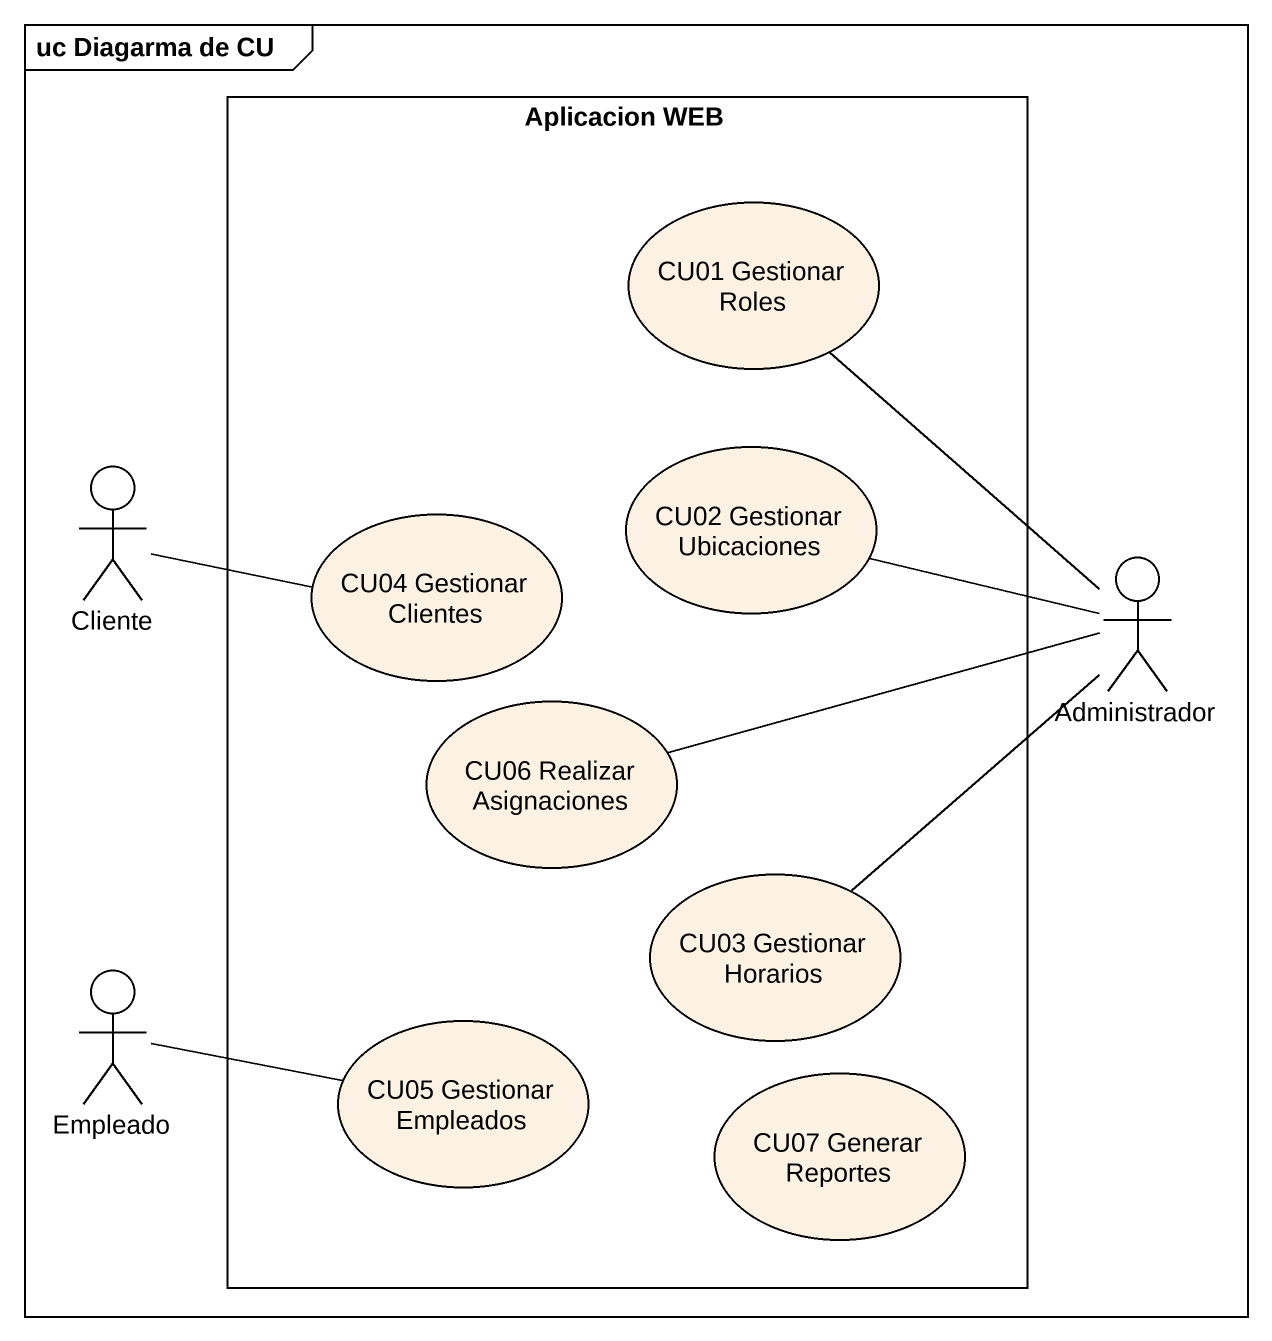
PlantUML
@startuml
mainframe uc Diagarma de CU
rectangle "Aplicacion WEB" as Aplicacion_WEB {
  usecase "CU01 Gestionar Roles" as CU01_Gestionar_Roles
  usecase "CU04 Gestionar Clientes" as CU04_Gestionar_Clientes
  usecase "CU02 Gestionar Ubicaciones" as CU02_Gestionar_Ubicaciones
  usecase "CU06 Realizar Asignaciones" as CU06_Realizar_Asignaciones
  usecase "CU03 Gestionar Horarios" as CU03_Gestionar_Horarios
  usecase "CU05 Gestionar Empleados" as CU05_Gestionar_Empleados
  usecase "CU07 Generar Reportes" as CU07_Generar_Reportes
}
actor Cliente
actor Administrador
actor Empleado
Cliente -right- CU04_Gestionar_Clientes
Administrador -up- CU01_Gestionar_Roles
Administrador -left- CU02_Gestionar_Ubicaciones
Administrador -left- CU06_Realizar_Asignaciones
Administrador -- CU03_Gestionar_Horarios
Empleado -right- CU05_Gestionar_Empleados
@enduml
